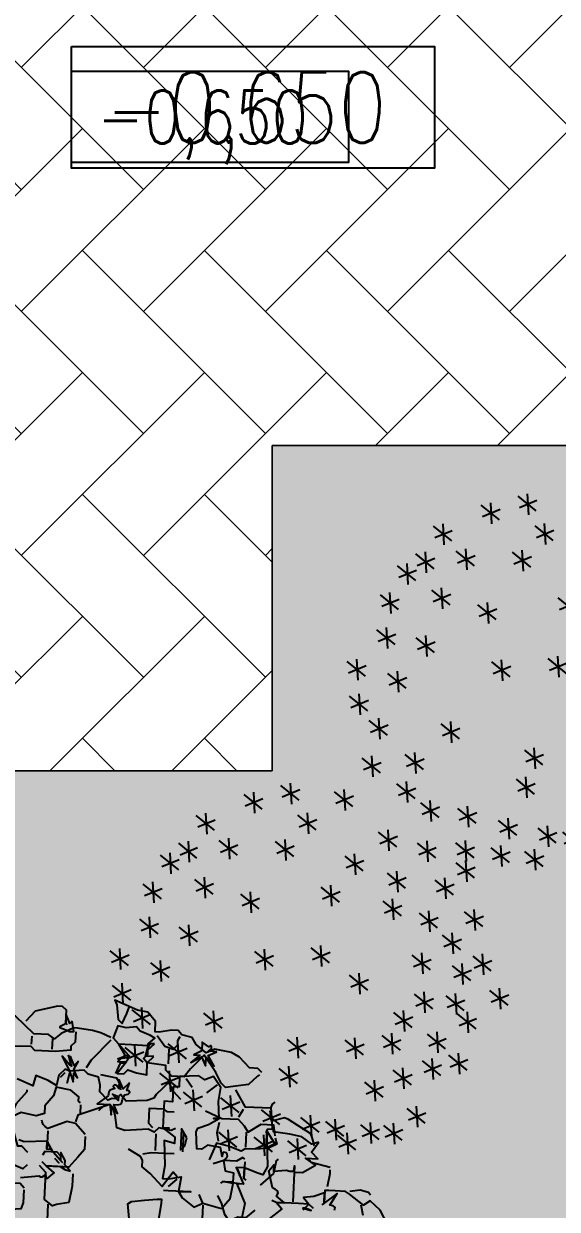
# Model space of a CAD drawing. Header units: millimetres. Extents: x 53645 to 137188, y 78097 to 135533.
# Drawn here: x 79223 to 81108, y 82153 to 86343 of the extents above; entities that cross this region are included whole.
import ezdxf

# ---------------------------------------------------------------- set-up
doc = ezdxf.new("R2010")
doc.units = ezdxf.units.MM
for name, color, linetype, lineweight in [('GP-graas', 94, 'Continuous', 9), ('GP-POKRITIE1', 7, 'Continuous', 9), ('mark', 174, 'Continuous', 15), ('stair1', 7, 'Continuous', 15)]:
    doc.layers.add(name, color=color, linetype=linetype, lineweight=lineweight)
doc.layers.add('line 1 GP', color=90, linetype='Continuous', lineweight=0, plot=False)
doc.layers.add('tree', color=67, linetype='Continuous')
doc.styles.add('GOST 2.304', font='CS_Gost2304.shx', dxfattribs={"width": 0.8, "oblique": 15})

# ---------------------------------------------------------------- blocks, each defined once
blk = doc.blocks.new('_F85QCL')
at = {"color": 0}
for p, q in [((12.9, 218.4), (-2.8, 194.3)), ((2.7, 220.3), (9.2, 195.3)), ((70.8, 224.4), (55, 200.3)), ((60.6, 226.2), (67.1, 201.2)), ((-47.3, 206.4), (-63, 182.3)), ((-57.5, 208.2), (-51, 183.2)), ((-5.6, 208.2), (17.6, 206.4)), ((25.4, 204.8), (48.5, 202.9)), ((43.9, 215), (28.2, 190.9)), ((33.7, 216.8), (40.2, 191.8)), ((52.3, 214.2), (75.4, 212.3)), ((104.1, 213.3), (88.4, 189.2)), ((94, 215.1), (100.4, 190.1)), ((-85.2, 189.2), (-100.9, 165.1)), ((-95.3, 191), (-88.9, 166)), ((-65.8, 196.2), (-42.7, 194.3)), ((4.3, 197.8), (-11.4, 173.7)), ((-5.9, 199.6), (0.6, 174.6)), ((85.6, 203.1), (108.8, 201.2)), ((-103.7, 179), (-80.5, 177.1)), ((-23.2, 184), (-39, 159.9)), ((-33.4, 185.9), (-26.9, 160.9)), ((-14.2, 187.6), (9, 185.7)), ((-143.3, 160.1), (-120.1, 158.2)), ((-124.7, 170.3), (-140.5, 146.2)), ((-134.9, 172.1), (-128.4, 147.1)), ((-76.4, 161.8), (-69.9, 136.8)), ((-41.7, 173.8), (-18.6, 172)), ((64.6, 166.8), (48.8, 142.7)), ((54.4, 168.7), (60.9, 143.7)), ((102.4, 163.4), (86.7, 139.3)), ((92.2, 165.2), (98.7, 140.2)), ((140.3, 163.4), (124.5, 139.3)), ((130.1, 165.2), (136.6, 140.2)), ((173, 166.8), (157.2, 142.7)), ((162.8, 168.7), (169.3, 143.7)), ((-84.8, 149.8), (-61.6, 147.9)), ((-66.2, 159.9), (-82, 135.9)), ((46, 156.6), (69.2, 154.8)), ((83.9, 153.2), (107.1, 151.3)), ((121.8, 153.2), (144.9, 151.3)), ((154.4, 156.6), (177.6, 154.8)), ((-119.4, 132.6), (-113, 107.6)), ((155.8, 134.1), (140, 110.1)), ((145.6, 136), (152.1, 111)), ((-127.8, 120.5), (-104.6, 118.7)), ((-109.2, 130.7), (-125, 106.6)), ((-30.1, 118.7), (-45.8, 94.6)), ((-40.3, 120.5), (-33.8, 95.5)), ((102.4, 118.7), (86.7, 94.6)), ((92.2, 120.5), (98.7, 95.5)), ((137.2, 124), (160.4, 122.1)), ((198.8, 122.1), (183, 98)), ((188.6, 124), (195.1, 99)), ((-150.5, 110.1), (-166.3, 86)), ((-160.7, 111.9), (-154.3, 86.9)), ((-48.6, 108.5), (-25.5, 106.6)), ((57.7, 110.1), (41.9, 86)), ((47.5, 111.9), (54, 86.9)), ((83.9, 108.5), (107.1, 106.6)), ((180.3, 111.9), (203.4, 110.1)), ((245.3, 106.6), (229.5, 82.6)), ((235.1, 108.5), (241.6, 83.5)), ((-169.1, 99.9), (-145.9, 98)), ((-9.4, 87.7), (-25.2, 63.6)), ((-19.6, 89.6), (-13.1, 64.6)), ((39.1, 99.9), (62.3, 98)), ((124.8, 96.3), (109, 72.2)), ((114.6, 98.2), (121.1, 73.2)), ((191.9, 96.3), (176.2, 72.2)), ((181.7, 98.2), (188.2, 73.2)), ((226.7, 96.4), (249.9, 94.6)), ((-171.2, 79.1), (-187, 55)), ((-181.4, 81), (-174.9, 56)), ((-28, 77.5), (-4.8, 75.7)), ((106.3, 86.1), (129.4, 84.3)), ((155.8, 82.6), (140, 58.5)), ((145.6, 84.4), (152.1, 59.4)), ((173.4, 86.1), (196.5, 84.3)), ((-189.7, 68.9), (-166.6, 67.1)), ((137.2, 72.4), (160.4, 70.5)), ((210.8, 63.6), (195.1, 39.6)), ((200.6, 65.5), (207.1, 40.5)), ((238.4, 60.2), (222.6, 36.1)), ((228.2, 62), (234.7, 37)), ((-150.5, 48.2), (-166.3, 24.1)), ((-160.7, 50), (-154.3, 25)), ((192.3, 53.4), (215.5, 51.6)), ((219.8, 50), (243, 48.2)), ((-202.2, 36.1), (-217.9, 12)), ((-212.4, 38), (-205.9, 13)), ((-169.1, 38), (-145.9, 36.1)), ((86.9, 36.1), (71.2, 12)), ((76.7, 38), (83.2, 13)), ((167.8, 36.1), (152.1, 12)), ((157.6, 38), (164.1, 13)), ((-220.7, 25.9), (-197.5, 24.1)), ((-115.7, 15.6), (-92.6, 13.8)), ((-97.2, 25.8), (-113, 1.7)), ((-107.4, 27.7), (-100.9, 2.6)), ((68.4, 25.9), (91.6, 24.1)), ((149.3, 25.9), (172.5, 24.1)), ((210.8, 24.1), (195.1, 0)), ((200.6, 25.9), (207.1, 0.9)), ((192.3, 13.9), (215.5, 12)), ((245.3, 5.2), (229.5, -18.9)), ((235.1, 7), (241.6, -18)), ((-179.8, -5.2), (-195.6, -29.2)), ((-190, -3.3), (-183.5, -28.3)), ((52.5, -10.3), (36.8, -34.4)), ((42.3, -8.5), (48.8, -33.5)), ((191.9, -10.3), (176.2, -34.4)), ((181.7, -8.5), (188.2, -33.5)), ((226.7, -5), (249.9, -6.9)), ((-198.3, -15.3), (-175.2, -17.2)), ((-14.6, -27.5), (-30.4, -51.6)), ((-24.8, -25.7), (-18.3, -50.7)), ((34, -20.5), (57.2, -22.4)), ((173.4, -20.5), (196.5, -22.4)), ((-193.6, -41.3), (-209.3, -65.3)), ((-203.8, -39.4), (-197.3, -64.4)), ((-33.1, -37.7), (-10, -39.6)), ((154.1, -37.8), (138.3, -61.9)), ((143.9, -36), (150.3, -61)), ((222.9, -43), (207.1, -67.1)), ((212.7, -41.1), (219.2, -66.1)), ((-212.1, -51.5), (-188.9, -53.3)), ((-140.2, -53.3), (-156, -77.4)), ((-150.4, -51.5), (-143.9, -76.5)), ((135.5, -48), (158.7, -49.9)), ((204.4, -53.2), (227.5, -55)), ((253.9, -55), (238.1, -79.1)), ((243.7, -53.2), (250.2, -78.2)), ((-158.8, -63.5), (-135.6, -65.3)), ((169.5, -68.8), (153.8, -92.9)), ((159.3, -66.9), (165.8, -91.9)), ((235.3, -65.2), (258.5, -67.1)), ((-183.2, -82.5), (-199, -106.6)), ((-193.4, -80.7), (-187, -105.7)), ((-93.8, -84.3), (-109.5, -108.3)), ((-104, -82.4), (-97.5, -107.4)), ((86.9, -77.4), (71.2, -101.5)), ((76.7, -75.5), (83.2, -100.5)), ((151, -79), (174.2, -80.8)), ((-201.8, -92.7), (-178.6, -94.6)), ((-112.3, -94.5), (-89.1, -96.3)), ((-9.4, -99.7), (-25.2, -123.8)), ((-19.6, -97.9), (-13.1, -122.9)), ((68.4, -87.6), (91.6, -89.4)), ((216, -92.9), (200.3, -116.9)), ((205.8, -91), (212.3, -116)), ((-136.8, -108.3), (-152.5, -132.4)), ((-147, -106.5), (-140.5, -131.5)), ((-28, -109.9), (-4.8, -111.8)), ((108, -115.1), (131.1, -116.9)), ((126.5, -104.9), (110.8, -129)), ((116.3, -103), (122.8, -128.1)), ((197.5, -103), (220.6, -104.9)), ((-155.3, -118.5), (-132.1, -120.4)), ((156.2, -130.6), (179.3, -132.4)), ((174.7, -120.4), (158.9, -144.5)), ((164.5, -118.5), (171, -143.5)), ((-76.2, -144.3), (-53, -146.2)), ((-57.6, -134.1), (-73.4, -158.2)), ((-67.8, -132.3), (-61.3, -157.3)), ((-138.1, -158.1), (-114.9, -159.9)), ((-119.6, -147.9), (-135.3, -172)), ((-129.8, -146), (-123.3, -171)), ((32.3, -158.1), (55.4, -159.9)), ((50.8, -147.9), (35, -172)), ((40.6, -146), (47.1, -171)), ((-98.8, -173.6), (-92.3, -198.6)), ((-14.6, -170.3), (-30.4, -194.3)), ((-24.8, -168.4), (-18.3, -193.4)), ((86.9, -170.3), (71.2, -194.3)), ((76.7, -168.4), (83.2, -193.4)), ((-107.1, -185.6), (-84, -187.4)), ((-88.6, -175.4), (-104.3, -199.5)), ((-62.8, -182.3), (-78.5, -206.4)), ((-73, -180.4), (-66.5, -205.4)), ((-33.1, -180.4), (-10, -182.3)), ((68.4, -180.4), (91.6, -182.3)), ((138.6, -184), (122.8, -208.1)), ((128.4, -182.2), (134.9, -207.2)), ((-81.3, -192.5), (-58.1, -194.3)), ((120, -194.2), (143.2, -196)), ((-31.8, -208.1), (-47.6, -232.2)), ((-42, -206.2), (-35.5, -231.2)), ((31.9, -215), (16.1, -239)), ((21.7, -213.1), (28.2, -238.1)), ((78.3, -211.5), (62.6, -235.6)), ((68.1, -209.7), (74.6, -234.7)), ((-50.3, -218.3), (-27.2, -220.1)), ((13.3, -225.2), (36.5, -227)), ((59.8, -221.7), (83, -223.6))]:
    blk.add_line(p, q, dxfattribs=at)
blk = doc.blocks.new('23233')
at = {"color": 0, "linetype": 'Continuous'}
for points in [[(3394.4, 1168), (3399.2, 1157.7), (3392.1, 1148), (3378.1, 1142.3), (3421.2, 1097.7), (3354.8, 1128.2), (3367, 1083.1), (3316.9, 1088.9), (3269.8, 1083.9), (3287.8, 1117.9), (3255.2, 1138.1)], [(3613.3, 1283.4), (3593.8, 1212.2), (3558.9, 1162.1), (3526.4, 1174.6), (3475.4, 1112.4), (3460.3, 1096.6), (3415.1, 1084.4), (3388, 1077.1), (3369.9, 1072.2), (3354.8, 1128.2), (3343.8, 1133)], [(3514.2, 1219.8), (3515.6, 1171.7)], [(2785, 1156.4), (2747, 1146.2), (2711.1, 1099.6), (2697.8, 1084.4), (2623.7, 1064.4), (2534.5, 1079), (2504.9, 1080.7), (2478.5, 1063.9), (2485.4, 1009.5), (2493.5, 943.9), (2512.6, 937.4), (2571.1, 943.5), (2627.2, 951), (2645.3, 955.8), (2640.9, 972.1), (2609.9, 1051)], [(2821.6, 1020.9), (2789.4, 1140.2), (2794.6, 1149.4)], [(3390, 854.7), (3358.1, 857.7), (3320.8, 816.6), (3270.8, 793.4), (3200.5, 766.6), (3203.4, 755.8), (3175.8, 750.3), (3169.3, 760.2), (3168.5, 777.4), (3164.1, 793.6), (3141.4, 913.5), (3113.6, 944.8), (3088.4, 930.2), (3039.1, 897.5), (3026.9, 942.7), (3039.1, 897.5), (3003, 887.7), (3020.1, 968), (2991.2, 960.1), (3006.6, 1053.5), (2981, 1112.5)], [(3084.7, 1152.1), (3164.8, 1113.7), (3145.1, 1079.3), (3181.2, 1089.1), (3152.4, 1052.2), (3163.5, 1039.7), (3162.4, 1029.7), (3154.8, 1021.8), (3144.1, 1011.2), (3143.8, 933.5), (3171, 911.8), (3163.6, 938.9), (3219.8, 946.3), (3235.1, 954.3), (3247.7, 957.8), (3255.1, 952), (3261.3, 936.2), (3254, 963.3), (3290.1, 973.1), (3353.6, 953.4), (3316.2, 912.3), (3370.4, 927), (3348.8, 892), (3390, 854.7)], [(3302.8, 1141.3), (3287.8, 1117.9), (3242.6, 1105.7), (3145.1, 1079.3), (3129, 1067.2)], [(3266.7, 1131.5), (3257.6, 1129.1), (3291.3, 1147.9), (3266.7, 1131.5)], [(3565.7, 1136.8), (3559.6, 1123.5), (3525.9, 1104.7), (3478.3, 1101.5)], [(3044.5, 1092.8), (2997.3, 1116.9), (2962.9, 1107.6), (2921.9, 1115.9), (2909.4, 1083.4), (2905.3, 1033.9), (2897, 992.9)], [(3129, 1067.2), (3129, 1067.2), (3129, 1067.2), (3129, 1067.2), (3129, 1067.2)], [(3261.3, 936.2), (3219.3, 1091.6)], [(2974.9, 955.8), (2931.7, 936.3), (2976.9, 948.5), (2987.1, 910.6), (2952.9, 893.6), (2956.1, 846), (2969.9, 838.1), (2975.9, 830), (2976.6, 820.5), (2974.4, 814.1), (2969.5, 810.8), (2964.1, 809.4), (2956.7, 815.1), (2952, 825.5), (2953.2, 785.1), (2899.1, 762.7), (2869, 774), (2849.1, 768.6), (2861.9, 692.6), (2873.5, 678.3), (2923.6, 672.4), (2976, 657.5), (2950.7, 650.7), (2976, 657.5), (2988.8, 581.5), (3012.7, 522), (2990.6, 467.6), (2950, 474.1), (2927.3, 450.5), (2842.3, 435.2), (2830.1, 480.4), (2804.8, 473.6), (2787.2, 538.6), (2751, 528.8), (2719.8, 644.5), (2746.9, 651.8), (2719.8, 644.5), (2763.7, 697.1), (2756.4, 724.2), (2714.2, 701.1), (2692.1, 811.5), (2669.7, 865.5), (2696.8, 872.8), (2754, 876.6), (2727.8, 937.4), (2782, 952.1), (2727.8, 937.4), (2738.6, 969.4), (2780.7, 1021.5), (2824, 1011.9), (2900, 1053.7), (2900, 1053.7), (2948.3, 1018.4), (2974.9, 955.8)], [(2824, 1011.9), (2815.7, 970.9)], [(3412.4, 986.8), (3407.5, 1004.8), (3383.4, 1058.4)], [(3020.1, 968), (3002, 963.1), (2931.7, 936.3), (2920.7, 941.1)], [(3195.9, 891.4), (3184.9, 896.2), (3160.7, 949.8), (3092.3, 987.5)], [(3414.9, 977.7), (3389.7, 963.2), (3336.6, 937.2), (3325.3, 914.8)], [(2143.5, 868.7), (2124, 940.9)], [(2782, 952.1), (2682.7, 925.2), (2662.8, 919.9)], [(2733, 882.6), (2687.6, 907.2)], [(3011.8, 926.9), (3008.3, 896.9), (3011.8, 926.9)], [(3046.4, 870.4), (3026.9, 942.7), (3034, 952.3)], [(2052.1, 783.8), (2036.9, 839.8), (2020.6, 864.5), (1953.6, 854.2), (1901.4, 803.2), (1868.5, 745.8)], [(2281.3, 760.5), (2267.1, 812.9), (2236.8, 882.2), (2181.4, 878.9), (2161.4, 881.3), (2132.1, 846.2), (2163.9, 728.8), (2142.8, 692)], [(2735.9, 871.8), (2722.7, 848.8), (2660.5, 899.8), (2620.4, 832.8), (2591.6, 795.9), (2599.4, 767), (2594.8, 748.3), (2548.4, 704.8)], [(3049.4, 859.6), (3042.3, 849.9), (3010.3, 860.6), (2956.1, 846), (2906.6, 850)], [(3367, 867.9), (3365.9, 828.8), (3363.1, 810.6), (3278.9, 727.7), (3262.8, 715.6), (3201.9, 718.6), (3206.9, 671.4)], [(3202.2, 796.2), (3204.4, 823.9), (3162.9, 834), (3106.7, 826.6), (3061.6, 814.4), (3040.6, 820.4), (2989.5, 787.1), (2940, 762.1), (2892.9, 828.9)], [(3081.1, 742.1), (3063.5, 807.2)], [(3169, 775.6), (3173.4, 759.3), (3195.4, 821.5), (3153.9, 831.6), (3169, 775.6)], [(2054, 776.6), (2041.3, 751.9), (1960, 729.9), (1930.5, 731.6), (1882.4, 730.2), (1853.3, 730.1), (1831.4, 668)], [(2273.4, 746.7), (2255.4, 712.8), (2260.3, 694.7), (2249.7, 655), (2240.4, 689.4), (2215.4, 645.8), (2200.5, 593.3), (2207.5, 632), (2191.2, 627.6), (2200.5, 593.3), (2099.2, 573.6), (2077.6, 560.1)], [(2048.1, 726.6), (2130.6, 737.2), (2136.8, 742.8), (2144, 744.7), (2152.7, 741.3), (2161.9, 736), (2160.6, 755), (2168.4, 755.2), (2182.1, 747.3), (2200, 738.5), (2171.7, 699.9), (2233.1, 716.5), (2250.1, 732.7), (2273.4, 746.7)], [(2744.2, 769.3), (2706.3, 759.1), (2644.8, 742.5), (2606.7, 739.9)], [(2816.1, 711.2), (2801.1, 666.4), (2776.7, 756.8), (2799.6, 743.6), (2816.1, 711.2)], [(2804.7, 688.8), (2783.3, 768.2)], [(3205.1, 785.4), (3208.3, 737.7), (3152.3, 722.6), (3090.2, 744.6), (3078.9, 714.4), (3059.1, 680), (2986.9, 660.4), (2922.4, 612)], [(2971.6, 673.8), (2952.2, 717), (2949.7, 755.1)], [(2370.9, 608.3), (2355.8, 664.3), (2319.4, 691.3), (2271.1, 726.7), (2171.7, 699.9), (2158, 678.7)], [(2248.3, 703.1), (2240.4, 689.4), (2245.3, 671.3), (2233.5, 650.6), (2179.3, 636), (2165.8, 649.8)], [(2217.1, 675.3), (2230.3, 698.3), (2217.1, 675.3)], [(2683.6, 663.7), (2664, 736)], [(2090.4, 677.9), (2067.4, 691.1), (2002.5, 644.4), (1955.1, 604.5), (1924.3, 603.9), (1869, 600.6), (1858, 605.4)], [(2774, 659.1), (2753.5, 663.3), (2701.7, 639.6), (2678.3, 654.6), (2654.1, 636.4), (2550, 619.9), (2518.6, 599.8), (2522.4, 542.6), (2522, 515.4), (2509.3, 490.6), (2359.2, 508.2), (2342.3, 534.7)], [(3089.4, 639.7), (3062.1, 669.1)], [(3235.2, 638.4), (3221.9, 644.5), (3209.8, 660.6), (3101.4, 631.3), (3075.8, 546.8)], [(2105, 623.7), (2084.8, 591.1), (2066.7, 586.2), (2063.8, 525.3), (2058.6, 465.7)], [(2212.7, 548.1), (2191.2, 627.6)], [(2373.4, 599.3), (2340.4, 541.9), (2306.2, 524.9), (2215.6, 537.3), (2204.9, 526.6), (2198.4, 515.1), (2195.9, 502.8), (2196, 495.1)], [(2784, 586.2), (2755.1, 578.4), (2741.8, 563.2), (2678.5, 546.1), (2661.4, 609.3), (2674.6, 632.3)], [(2826.2, 537.5), (2799.4, 493.4), (2789.8, 450.1), (2757.2, 470.4), (2722.2, 492), (2708.8, 505.8), (2677, 508.8), (2584.7, 491.6), (2566.7, 457.7), (2541.5, 472.2), (2525.2, 467.8), (2505.2, 470.1), (2478.3, 426), (2486.2, 397.1), (2486.4, 360.4), (2444.2, 337.3), (2430.5, 316.2), (2365.3, 306.3), (2347.4, 293.7), (2314.8, 314), (2293.5, 356.7), (2262.8, 327.1), (2213.4, 294.3), (2190.4, 336.6), (2127.3, 290.4)], [(2617, 415.1), (2582.6, 434.8), (2574.8, 392), (2564.5, 430), (2557.1, 414.4), (2548.6, 410.1), (2541.7, 414.1), (2546.5, 425.1), (2532.3, 427.1), (2524.1, 428.7), (2516.3, 436.3), (2510.1, 452.1), (2455.1, 476), (2509.3, 490.6), (2506.2, 538.3), (2515.9, 502.1), (2535.2, 538.4), (2527.4, 495.5), (2543.7, 499.9), (2557.3, 499.7), (2564.7, 494), (2570.4, 480), (2584.8, 462.6), (2600.2, 462.9), (2609.4, 457.6), (2607.7, 449.4), (2596.9, 446.5), (2617, 415.1)], [(3194.2, 503.2), (3183.2, 508), (3136.8, 536.2), (3089.7, 531.2), (3032.5, 527.4), (3017.6, 503.9), (3004.5, 451.9), (2969.8, 365), (2897.2, 411.3), (2862.1, 440.6), (2807.9, 426), (2787.7, 393.3), (2793, 373.5), (2713.7, 344.3), (2700.5, 321.3), (2724, 306.3), (2736.2, 261.2), (2770.1, 243.2), (2753.2, 227), (2712.4, 198.5), (2701, 176), (2653.9, 171.1), (2619.7, 154.1), (2587.5, 201.6), (2646.3, 306.7)], [(2999.3, 506.8), (2943.9, 532.5)], [(2380.4, 465.5), (2370.7, 501.6)], [(2479.8, 492.4), (2456.9, 505.5), (2479.8, 492.4)], [(2555.2, 464.3), (2550.4, 482.3), (2530.6, 447.9), (2555.2, 464.3)], [(3206.1, 494.8), (3192.5, 473.7), (3156.3, 463.9), (3123.4, 406.5), (3092.1, 378.7), (3022.8, 348.3), (2981.8, 356.6), (2945.9, 310.1), (2933.8, 275.8), (2891.1, 254.6), (2879.7, 232.1), (2850.8, 224.3), (2795.5, 221), (2777.4, 216.1), (2789.6, 170.9), (2763.8, 123.2), (2720.5, 103.8), (2631.4, 39), (2635.1, 61.3), (2627, 127), (2640.7, 148.1), (2671, 107.8), (2687.3, 83.2)], [(2886.1, 495.5), (2868.7, 452.1)], [(2160.2, 347.8), (2157.8, 356.8), (2097.5, 400.6), (2063.4, 447.7)], [(2382.9, 456.5), (2375.8, 446.8), (2380.7, 428.7), (2351.9, 391.9), (2291.6, 363.9), (2270.5, 398.9), (2223.9, 434.8), (2214.7, 469.1), (2175.6, 470.2), (2113.5, 441.8), (2074.3, 450.6)], [(2571.6, 439.6), (2571.8, 402.9), (2565.9, 381.9), (2498.4, 352)], [(2748.6, 322.7), (2712.5, 312.9), (2733.7, 270.2), (2661.5, 250.7), (2605.4, 235.5), (2622.1, 288.5), (2585.4, 309.6), (2623.4, 319.8), (2571.3, 362), (2600.2, 369.8), (2621.3, 356.1), (2656.3, 377.2), (2699.5, 396.7), (2713.7, 344.3), (2748.6, 322.7)], [(3028.9, 361.6), (2992.8, 351.8), (3008.3, 344.4), (3010.8, 335.4), (3006.8, 328.5), (2998.1, 332), (2974.1, 306.1), (2963.8, 344), (2924.6, 352.8), (2951.7, 360.1), (2904.5, 384.2), (2957, 369.3), (2966.6, 412.6), (2976.9, 374.7), (3002.8, 422.4), (2987.9, 369.9), (3028.9, 361.6)], [(2343, 310), (2321.8, 323.6), (2343, 310)], [(2362.9, 315.3), (2341.6, 358.1)], [(2413.6, 270.9), (2390.2, 285.9), (2382.4, 243.1), (2372.1, 281), (2346.3, 233.3), (2365.3, 306.3), (2371.2, 356.4), (2380.9, 320.2), (2394.1, 343.2), (2385.3, 304), (2413.6, 270.9)], [(2633.5, 311), (2612.4, 324.6), (2594.3, 319.7), (2564, 360)], [(2821.1, 305.4), (2804, 368.7)], [(2379.2, 290.7), (2375.3, 233.4)], [(2575.5, 210), (2469.8, 278.3), (2440.6, 307.3)], [(2631.2, 290.9), (2635.5, 303.7), (2588.4, 298.8), (2631.2, 290.9)], [(2763.3, 268.5), (2750.6, 265.1), (2740.6, 266.2), (2735, 272.5), (2728.8, 288.3), (2763.3, 268.5)], [(2881.4, 261.7), (2867.5, 277.3), (2862.6, 295.3), (2839.2, 310.3), (2806, 289.7), (2782.1, 234.8)], [(2429.8, 139.6), (2417.6, 184.7), (2394.6, 197.9), (2389.7, 216), (2322.2, 207.4), (2231.9, 183), (2220, 162.4), (2174.9, 150.1), (2091.6, 135.4), (2028.4, 118.3), (2016.2, 163.5), (2001.8, 180.9), (1967.8, 198.9), (1931.7, 189.1), (1897.3, 208.9)], [(2578.4, 199.1), (2538.2, 168.9), (2504.5, 150.1), (2441.4, 125.3), (2425.1, 120.9), (2363.6, 133.3), (2329.7, 151.3), (2307.5, 125.9), (2244.2, 108.8), (2180.6, 14.1), (2157.3, 0), (2135.5, 1.9), (2116.8, 6.5), (2102.9, 22.1), (2064.5, 128.1)], [(2320.6, 148.8), (2308.4, 194)], [(2232.3, 117.2), (2223, 151.5)], [(2423.9, 89.5), (2411.9, 97.9), (2404.1, 55.1), (2393.9, 93), (2382.9, 97.8), (2364.2, 102.5), (2363.2, 106.1), (2370, 109.8), (2378, 115.9), (2402.7, 132.2), (2420.7, 137.1), (2423.9, 89.5)], [(2399.2, 102.2), (2393.9, 93), (2409, 37), (2395.3, 15.9), (2375.5, 10.5), (2270.6, 11.2), (2220.4, 46.1)]]:
    blk.add_lwpolyline(points, dxfattribs=at)
blk = doc.blocks.new('3432')
at = {"color": 0}
blk.add_lwpolyline([(290.7, 1472), (1268.7, 1472), (1268.7, 1149.5), (290.7, 1149.5)], close=True, dxfattribs=at)
at = {"color": 0, "insert": (379.8, 1404.5), "char_height": 187.5, "width": 940.362, "attachment_point": 1, "style": 'GOST 2.304'}
blk.add_mtext('\\Fsimplex.shx;\\W0.8000000000;\\Q0.2617993878;\\T1.0000000000;\\o\\l-0,650', dxfattribs=at)

msp = doc.modelspace()

# ---------------------------------------------------------------- hatches: boundary and pattern name
at = {"layer": 'GP-graas', "ltscale": 100}
h = msp.add_hatch(dxfattribs=at)
h.set_pattern_fill('GRASS', color=256, scale=15)
h.set_pattern_definition([(90, (91714.96, -74594.3), (-269.4077, 269.4077), [71.4375, -467.3779]), (45, (91714.96, -74594.3), (-269.4077, 269.4077), [71.4375, -309.5625]), (135, (91714.96, -74594.3), (-269.4077, -269.4077), [71.4375, -309.5625])])
h.paths.add_polyline_path([(73026, 96352.8), (77926, 96352.8), (77926, 95352.8), (89486.2, 95352.8), (91055.3, 97732.8), (59227.9, 97196.4), (55227.9, 78896.4), (81450.5, 78459.4), (81139.4, 81744.2), (83067.3, 84852.8), (80101, 84852.8), (80100.6, 83702.8), (59350.8, 83702.8), (59350.8, 84702.8), (59350.8, 85002.8), (59350.8, 85302.8), (59350.8, 85602.8), (59350.8, 89827.7), (59350.8, 94352.8), (61350.8, 94352.8), (61350.8, 95352.8), (73026, 95352.8)])
at = {"layer": 'GP-POKRITIE1', "ltscale": 100}
h = msp.add_hatch(dxfattribs=at)
h.set_pattern_fill('AR-HBONE', color=252, scale=3, angle=90)
h.set_pattern_definition([(135, (91714.96, -74594.3), (-431.0523, 7e-14), [914.4, -304.8]), (225, (91499.43, -74378.8), (-431.0523, 7e-14), [914.4, -304.8])])
h.paths.add_polyline_path([(61350.8, 95352.7), (73026, 95352.9), (73026, 96202.8), (77926, 96202.8), (77926, 95352.8), (89579.3, 95352.8), (83067.3, 84852.8), (80101, 84852.8), (80101, 83702.8), (59350.8, 83702.5), (59350.8, 84702.8), (76101.3, 84702.8), (76200.8, 84702.8), (79101.6, 84702.8), (79101.6, 87352.8), (83151.2, 87352.8), (83151.3, 88102.8), (83001.5, 88102.8), (83001.5, 93602.8), (83151.5, 93602.8), (83151.5, 94352.8), (76926.8, 94352.8), (76926.7, 95202.8), (73926.3, 95202.8), (73926.3, 94352.9), (61350.8, 94352.7)])

# ---------------------------------------------------------------- linework, layer by layer
at = {"layer": 'line 1 GP', "ltscale": 100}
msp.add_lwpolyline([(73026, 96202.8), (77926, 96202.8), (77926, 95352.8), (89486.2, 95352.8), (91055.3, 97732.8), (59227.9, 97196.4), (55227.9, 78896.4), (81450.5, 78459.4), (81139.4, 81744.2), (83067.3, 84852.8), (80101, 84852.8), (80100.6, 83702.8), (59350.8, 83702.8), (59350.8, 84702.8), (59350.8, 85002.8), (59350.8, 85302.8), (59350.8, 85602.8), (59350.8, 89827.7), (59350.8, 94352.8), (61350.8, 94352.8), (61350.8, 95352.8), (73026, 95352.8)], close=True, dxfattribs=at)
at = {"layer": 'mark', "linetype": 'Continuous', "lineweight": 25, "ltscale": 100}
msp.add_lwpolyline([(79391.6, 86262.3), (80674, 86262.3), (80674, 85832.3), (79391.6, 85832.3)], close=True, dxfattribs=at)
at = {"layer": 'stair1', "ltscale": 75}
msp.add_lwpolyline([(59350.8, 84702.8), (59350.8, 83702.8), (80100.6, 83702.8), (80101, 84852.8), (83067.3, 84852.8), (89579.3, 95352.8), (77926, 95352.8), (77926, 96202.8), (73026, 96202.8), (73026, 95352.8), (61350.8, 95352.8), (61350.8, 94352.8)], dxfattribs=at)

# ---------------------------------------------------------------- block references
at = {"layer": 'tree', "lineweight": 0, "xscale": -2.879999999997184, "yscale": 2.880000000000109, "zscale": 2.88, "rotation": 197.8362192757367}
for p in [(81005.8, 83972.7), (80168.2, 82950.2)]:
    msp.add_blockref('_F85QCL', p, dxfattribs=at)
at = {"layer": 'tree', "xscale": -0.7875, "yscale": 0.7875, "zscale": 0.7875, "rotation": 192.2479319422585}
msp.add_blockref('23233', (77513.9, 82482.4), dxfattribs=at)

# ---------------------------------------------------------------- texts
at = {"layer": 'mark', "linetype": 'Continuous', "lineweight": 25, "ltscale": 100, "insert": (79510.3, 86172.3), "char_height": 250, "width": 1253.816, "attachment_point": 1, "style": 'GOST 2.304'}
msp.add_mtext('\\Fsimplex.shx;\\W0.8000000000;\\Q0.2617993878;\\T1.0000000000;\\o\\l-0,650', dxfattribs=at)

# ---------------------------------------------------------------- next in the draw order: block references
msp.add_blockref('3432', (79101.6, 84702.8))

doc.saveas('drawing.dxf')
